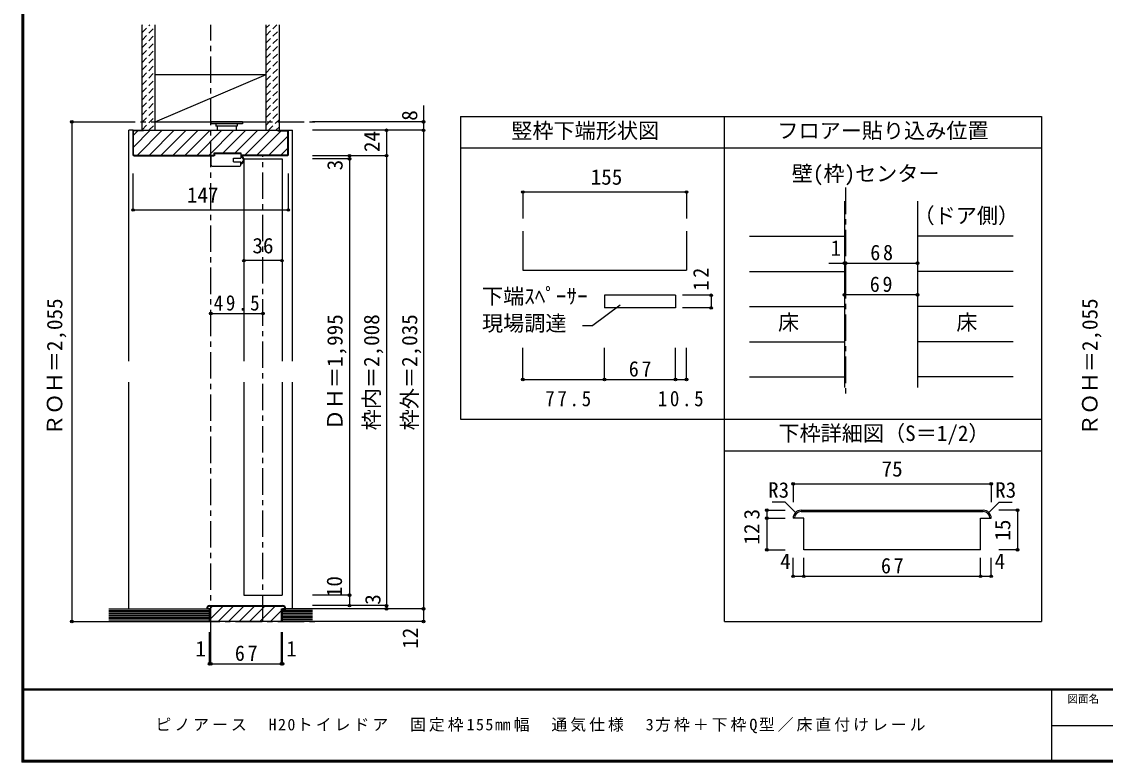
# Model space of a CAD drawing. Units: millimetres at full size, sheet at 1:5, with parts at other scales. Extents: x -973 to 977, y -718 to 696.
# Drawn here: x -973 to 53, y -701 to 0 of the extents above; entities that cross this region are included whole.
import ezdxf
from ezdxf.enums import TextEntityAlignment as Align

# ---------------------------------------------------------------- set-up
doc = ezdxf.new("R2010")
doc.units = ezdxf.units.MM
doc.header["$LTSCALE"] = 5
doc.header["$PDMODE"] = 32
doc.header["$PDSIZE"] = 2.5
doc.linetypes.add('CHAIN1', pattern=[8, 5, -1, 1, -1])
doc.linetypes.add('DASHED1', pattern=[1.8, 1.2, -0.6])
for name, color, linetype in [('0-0_補助線', 7, 'Continuous'), ('0-1_通り芯', 4, 'CHAIN1'), ('0-3_仕上げ', 7, 'Continuous'), ('0-4_枠', 3, 'Continuous'), ('0-6_扉', 6, 'Continuous'), ('0-7_金物', 7, 'Continuous'), ('0-A_文字', 3, 'Continuous'), ('0-B_寸法', 7, 'Continuous'), ('0-C_ハッチ', 4, 'DASHED1'), ('1-4_枠', 3, 'Continuous'), ('1-B_寸法', 7, 'Continuous'), ('F-1_枠', 6, 'Continuous'), ('F-A_文字', 7, 'Continuous')]:
    doc.layers.add(name, color=color, linetype=linetype)
doc.styles.add('ＭＳ ゴシック', font='')
doc.styles.get('ＭＳ ゴシック').set_extended_font_data('MS Gothic')

# ---------------------------------------------------------------- blocks, each defined once
blk = doc.blocks.new('04')
at = {"layer": '0-0_補助線'}
for p, q in [((-6.847, 15.914), (-6.847, -10.086)), ((-5.847, 16.914), (3.153, 16.914)), ((4.953, -11.086), (4.953, 13.914)), ((-2.747, -4.086), (-2.747, -11.086)), ((-5.847, -11.086), (-2.747, -11.086)), ((4.953, -11.086), (0.653, -11.086))]:
    blk.add_line(p, q, dxfattribs=at)
for points in [[(4.953, 13.914), (3.153, 13.914), (3.153, 16.914)], [(-2.747, -4.086), (0.653, -4.086), (0.653, -11.086)]]:
    blk.add_lwpolyline(points, dxfattribs=at)
for centre, radius, start, end in [((-5.847, 15.914), 1, 90, 180), ((-5.847, -10.086), 1, 180, 270), ((-0.812, -9.605), 4.487, 199.27145, 340.72856), ((-0.812, -9.605), 3.887, 202.39487, 337.60513)]:
    blk.add_arc(centre, radius, start, end, dxfattribs=at)

msp = doc.modelspace()

# ---------------------------------------------------------------- linework, layer by layer
at = {"layer": '0-0_補助線', "color": 3}
for p, q in [((-765.403, -126.5), (-765.403, -124.233)), ((-498.997, -197.826), (-498.997, -234.786)), ((-343.997, -197.826), (-343.997, -234.786)), ((-498.997, -234.786), (-343.997, -234.786))]:
    msp.add_line(p, q, dxfattribs=at)
at = {"layer": '0-0_補助線', "color": 4}
for p, q in [((-498.997, -160.894), (-498.997, -185.894)), ((-343.997, -160.894), (-498.997, -160.894)), ((-343.997, -160.894), (-343.997, -185.894)), ((-320.607, -258.695), (-347.688, -258.695)), ((-320.607, -258.695), (-320.607, -270.695)), ((-320.607, -270.695), (-347.688, -270.695)), ((-498.997, -338.343), (-498.997, -308.335)), ((-421.497, -338.343), (-421.497, -308.335)), ((-354.497, -338.343), (-354.497, -308.335)), ((-343.997, -338.343), (-343.997, -308.335)), ((-498.997, -338.343), (-421.497, -338.343)), ((-421.497, -338.343), (-354.497, -338.343)), ((-354.497, -338.343), (-343.997, -338.343))]:
    msp.add_line(p, q, dxfattribs=at)
at = {"layer": '0-0_補助線'}
for p, q in [((-421.497, -258.695), (-421.497, -270.695)), ((-354.497, -258.695), (-421.497, -258.695)), ((-354.497, -258.695), (-354.497, -270.695)), ((-406.842, -267.9), (-432.642, -287.249)), ((-354.497, -270.695), (-421.497, -270.695)), ((-442.487, -287.249), (-432.642, -287.249))]:
    msp.add_line(p, q, dxfattribs=at)
at = {"layer": '0-0_補助線', "color": 3}
msp.add_lwpolyline([(-765.403, -124.233), (-791.403, -124.233), (-791.403, -126.5)], dxfattribs=at)
at = {"layer": '0-0_補助線'}
for p in [(-498.997, -160.894), (-343.997, -160.894), (-320.607, -258.695), (-320.607, -270.695), (-498.997, -338.343), (-421.497, -338.343), (-354.497, -338.343), (-343.997, -338.343)]:
    msp.add_point(p, dxfattribs=at)
at = {"layer": '0-1_通り芯'}
for p, q in [((-794.398, -577.5), (-794.398, -2.5)), ((-890.833, -94.5), (-695.606, -94.5)), ((-744.898, -567.5), (-744.898, -126.5)), ((-193.367, -156.725), (-193.367, -355.75)), ((-890.833, -567.5), (-695.606, -567.5))]:
    msp.add_line(p, q, dxfattribs=at)
at = {"layer": '0-3_仕上げ', "color": 2}
for p, q in [((-859.398, -102.5), (-859.398, -2.5)), ((-846.898, -102.5), (-846.898, -2.5)), ((-741.898, -102.5), (-741.898, -2.5)), ((-729.398, -102.5), (-729.398, -2.5)), ((-890.833, -555.5), (-795.398, -555.5)), ((-795.398, -567.5), (-795.398, -555.5)), ((-726.398, -567.5), (-726.398, -555.5)), ((-697.964, -555.5), (-726.398, -555.5)), ((-890.833, -567.5), (-795.398, -567.5)), ((-697.964, -567.5), (-726.398, -567.5))]:
    msp.add_line(p, q, dxfattribs=at)
at = {"layer": '0-3_仕上げ'}
for p, q in [((-846.898, -94.5), (-741.898, -49.5)), ((-890.833, -557), (-795.398, -557)), ((-890.833, -558.5), (-795.398, -558.5)), ((-890.833, -560), (-795.398, -560)), ((-890.833, -561.5), (-795.398, -561.5)), ((-890.833, -563), (-795.398, -563)), ((-697.964, -557), (-726.398, -557)), ((-697.964, -558.5), (-726.398, -558.5)), ((-697.964, -560), (-726.398, -560)), ((-697.964, -561.5), (-726.398, -561.5)), ((-697.964, -563), (-726.398, -563)), ((-890.833, -564.5), (-795.398, -564.5)), ((-890.833, -566), (-795.398, -566)), ((-697.964, -564.5), (-726.398, -564.5)), ((-697.964, -566), (-726.398, -566))]:
    msp.add_line(p, q, dxfattribs=at)
at = {"layer": '0-3_仕上げ', "color": 3}
for p, q in [((-846.898, -49.5), (-741.898, -49.5)), ((-846.898, -94.5), (-741.898, -94.5))]:
    msp.add_line(p, q, dxfattribs=at)
at = {"layer": '0-3_仕上げ', "color": 4}
for p, q in [((-284.343, -202.801), (-194.367, -202.801)), ((-34.862, -202.801), (-125.367, -202.801)), ((-284.343, -236.103), (-194.367, -236.103)), ((-34.862, -236.103), (-125.367, -236.103)), ((-284.343, -269.404), (-194.367, -269.404)), ((-34.862, -269.404), (-125.367, -269.404)), ((-284.343, -302.706), (-194.367, -302.706)), ((-34.862, -302.706), (-125.367, -302.706)), ((-284.343, -336.007), (-194.367, -336.007)), ((-34.862, -336.007), (-125.367, -336.007))]:
    msp.add_line(p, q, dxfattribs=at)
at = {"layer": '0-4_枠', "color": 4}
for p, q in [((-867.898, -102.5), (-871.898, -102.5)), ((-871.898, -321), (-871.898, -102.5)), ((-867.898, -102.5), (-871.898, -102.5)), ((-720.898, -102.5), (-716.898, -102.5)), ((-720.898, -102.5), (-716.898, -102.5)), ((-716.898, -321), (-716.898, -102.5)), ((-871.898, -555.5), (-871.898, -341)), ((-716.898, -555.5), (-716.898, -341))]:
    msp.add_line(p, q, dxfattribs=at)
at = {"layer": '0-4_枠'}
for p, q in [((-867.898, -102.5), (-720.898, -102.5)), ((-867.898, -102.5), (-720.898, -102.5)), ((-857.898, -102.5), (-857.898, -103)), ((-730.898, -103), (-730.898, -102.5)), ((-867.399, -125.586), (-867.399, -103)), ((-857.898, -103), (-867.399, -103)), ((-730.898, -103), (-721.398, -103)), ((-721.398, -125.586), (-721.398, -103)), ((-866.984, -126), (-867.399, -125.586)), ((-867.191, -126.5), (-791.403, -126.5)), ((-866.984, -126), (-791.403, -126)), ((-721.813, -126), (-765.403, -126)), ((-721.606, -126.5), (-765.403, -126.5)), ((-721.813, -126), (-721.398, -125.586)), ((-194.367, -169.5), (-194.367, -346.007)), ((-125.367, -169.5), (-125.367, -346.007)), ((-795.398, -552.5), (-726.398, -552.5)), ((-795.398, -553), (-726.398, -553)), ((-794.398, -555.5), (-798.398, -555.5)), ((-794.398, -567.5), (-794.398, -555.5)), ((-727.398, -567.5), (-794.398, -567.5))]:
    msp.add_line(p, q, dxfattribs=at)
for points in [[(-867.191, -126.5), (-867.898, -125.793), (-867.898, -102.5)], [(-721.606, -126.5), (-720.898, -125.793), (-720.898, -102.5)], [(-727.398, -567.5), (-727.398, -555.5), (-723.398, -555.5)]]:
    msp.add_lwpolyline(points, dxfattribs=at)
for centre, radius, start, end in [((-795.398, -555.5), 3, 90, 180), ((-795.398, -555.5), 2.5, 90, 180), ((-726.398, -555.5), 3, 0, 90), ((-726.398, -555.5), 2.5, 0, 90)]:
    msp.add_arc(centre, radius, start, end, dxfattribs=at)
at = {"layer": '0-6_扉'}
for p, q in [((-762.898, -129.5), (-726.898, -129.5)), ((-762.898, -129.5), (-762.898, -321)), ((-726.898, -129.5), (-726.898, -321)), ((-762.898, -341), (-762.898, -542.5)), ((-726.898, -341), (-726.898, -542.5)), ((-762.898, -542.5), (-726.898, -542.5))]:
    msp.add_line(p, q, dxfattribs=at)
at = {"layer": '0-7_金物'}
for p, q in [((-794.398, -94.5), (-794.398, -96.5)), ((-764.398, -94.5), (-794.398, -94.5)), ((-764.398, -96.5), (-794.398, -96.5)), ((-789.398, -96.5), (-789.398, -98.5)), ((-769.398, -98.5), (-789.398, -98.5)), ((-788.398, -98.5), (-788.398, -102.5)), ((-770.398, -98.5), (-770.398, -102.5)), ((-769.398, -96.5), (-769.398, -98.5)), ((-764.398, -94.5), (-764.398, -96.5))]:
    msp.add_line(p, q, dxfattribs=at)
at = {"layer": '0-A_文字'}
for p, q in [((-557.964, -89.5), (-307.964, -89.5)), ((-307.964, -567.5), (-307.964, -89.5)), ((-307.964, -89.5), (-7.964, -89.5)), ((-7.964, -89.5), (-7.964, -567.5)), ((-307.964, -119.5), (-557.964, -119.5)), ((-7.964, -119.5), (-307.964, -119.5)), ((-307.964, -376.007), (-7.964, -376.007)), ((-307.964, -406.007), (-7.964, -406.007)), ((-307.964, -567.5), (-7.964, -567.5))]:
    msp.add_line(p, q, dxfattribs=at)
msp.add_lwpolyline([(-557.964, -89.5), (-557.964, -376.007), (-307.964, -376.007)], dxfattribs=at)
at = {"layer": '0-B_寸法', "color": 4}
for p, q in [((-592.964, -78.907), (-592.964, -567.5)), ((-925.833, -94.5), (-890.833, -94.5)), ((-925.833, -94.5), (-925.833, -567.5)), ((-592.964, -94.5), (-697.964, -94.5)), ((-592.964, -102.5), (-697.964, -102.5)), ((-592.964, -102.5), (-697.964, -102.5)), ((-627.964, -102.5), (-627.964, -555.5)), ((-627.964, -126.5), (-697.964, -126.5)), ((-662.964, -129.5), (-697.964, -129.5)), ((-662.964, -126.5), (-662.964, -552.5)), ((-867.898, -177.922), (-867.898, -143.4)), ((-720.898, -177.922), (-720.898, -143.4)), ((-867.898, -177.922), (-720.898, -177.922)), ((-726.898, -225.882), (-762.898, -225.882)), ((-209.277, -228.19), (-193.367, -228.19)), ((-194.367, -228.19), (-194.367, -258.19)), ((-193.367, -228.19), (-193.367, -258.19)), ((-193.367, -228.19), (-125.367, -228.19)), ((-125.367, -258.19), (-194.367, -258.19)), ((-794.398, -275.882), (-744.898, -275.882)), ((-662.964, -542.5), (-697.964, -542.5)), ((-627.964, -552.5), (-697.964, -552.5)), ((-592.964, -555.5), (-697.964, -555.5)), ((-925.833, -567.5), (-890.833, -567.5)), ((-592.964, -567.5), (-697.964, -567.5)), ((-795.398, -607.5), (-795.398, -577.5)), ((-794.398, -607.5), (-794.398, -577.5)), ((-727.398, -607.5), (-727.398, -577.5)), ((-726.398, -607.5), (-726.398, -577.5)), ((-795.398, -607.5), (-794.398, -607.5)), ((-794.398, -607.5), (-727.398, -607.5)), ((-727.398, -607.5), (-726.398, -607.5))]:
    msp.add_line(p, q, dxfattribs=at)
at = {"layer": '0-B_寸法'}
for p in [(-925.833, -94.5), (-627.964, -102.5), (-592.964, -94.5), (-592.964, -102.5), (-592.964, -102.5), (-662.964, -126.5), (-662.964, -129.5), (-627.964, -126.5), (-867.898, -177.922), (-720.898, -177.922), (-762.898, -225.882), (-726.898, -225.882), (-194.367, -228.19), (-193.367, -228.19), (-125.367, -228.19), (-194.367, -258.19), (-125.367, -258.19), (-794.398, -275.882), (-744.898, -275.882), (-662.964, -542.5), (-662.964, -552.5), (-627.964, -552.5), (-627.964, -555.5), (-592.964, -555.5), (-925.833, -567.5), (-592.964, -567.5), (-795.398, -607.5), (-794.398, -607.5), (-727.398, -607.5), (-726.398, -607.5)]:
    msp.add_point(p, dxfattribs=at)
at = {"layer": '0-C_ハッチ'}
for p, q in [((-859.398, -2.898), (-859.001, -2.5)), ((-859.398, -9.969), (-851.93, -2.5)), ((-859.398, -17.04), (-846.898, -4.54)), ((-741.898, -12.677), (-731.722, -2.5)), ((-741.898, -5.606), (-738.793, -2.5)), ((-741.898, -19.748), (-729.398, -7.248)), ((-859.398, -24.111), (-846.898, -11.611)), ((-859.398, -31.182), (-846.898, -18.682)), ((-741.898, -26.819), (-729.398, -14.319)), ((-859.398, -38.253), (-846.898, -25.753)), ((-741.898, -33.89), (-729.398, -21.39)), ((-741.898, -40.961), (-729.398, -28.461)), ((-859.398, -45.324), (-846.898, -32.824)), ((-859.398, -52.395), (-846.898, -39.895)), ((-741.898, -48.032), (-729.398, -35.532)), ((-859.398, -59.466), (-846.898, -46.966)), ((-741.898, -55.103), (-729.398, -42.603)), ((-741.898, -62.174), (-729.398, -49.674)), ((-859.398, -66.537), (-846.898, -54.037)), ((-859.398, -73.608), (-846.898, -61.108)), ((-741.898, -69.246), (-729.398, -56.746)), ((-859.398, -80.679), (-846.898, -68.179)), ((-741.898, -76.317), (-729.398, -63.817)), ((-741.898, -83.388), (-729.398, -70.888)), ((-859.398, -87.751), (-846.898, -75.251)), ((-741.898, -90.459), (-729.398, -77.959)), ((-859.398, -94.822), (-846.898, -82.322)), ((-859.398, -101.893), (-846.898, -89.393)), ((-741.898, -97.53), (-729.398, -85.03)), ((-739.798, -102.5), (-729.398, -92.101)), ((-852.935, -102.5), (-846.898, -96.464)), ((-732.727, -102.5), (-729.398, -99.172))]:
    msp.add_line(p, q, dxfattribs=at)
at = {"layer": '0-C_ハッチ', "linetype": 'Continuous'}
for p, q in [((-867.399, -118.306), (-851.593, -102.5)), ((-863.779, -126), (-840.279, -102.5)), ((-852.465, -126), (-828.965, -102.5)), ((-841.151, -126), (-817.651, -102.5)), ((-829.838, -126), (-806.338, -102.5)), ((-818.524, -126), (-795.024, -102.5)), ((-807.21, -126), (-783.71, -102.5)), ((-795.896, -126), (-772.396, -102.5)), ((-782.816, -124.233), (-761.083, -102.5)), ((-771.502, -124.233), (-749.769, -102.5)), ((-761.955, -126), (-738.455, -102.5)), ((-867.399, -106.992), (-863.406, -103)), ((-750.641, -126), (-727.641, -103)), ((-739.328, -126), (-721.398, -108.071)), ((-728.014, -126), (-721.398, -119.385)), ((-795.134, -555.5), (-792.634, -553)), ((-794.398, -564.664), (-782.734, -553)), ((-787.335, -567.5), (-772.835, -553)), ((-777.435, -567.5), (-762.935, -553)), ((-767.536, -567.5), (-753.036, -553)), ((-757.636, -567.5), (-743.136, -553)), ((-747.737, -567.5), (-733.237, -553)), ((-737.837, -567.5), (-727.398, -557.061))]:
    msp.add_line(p, q, dxfattribs=at)
at = {"layer": '1-4_枠'}
for p, q in [((-233.031, -469.688), (-243.031, -469.688)), ((-235.531, -462.188), (-63.031, -462.188)), ((-235.531, -463.438), (-63.031, -463.438)), ((-233.031, -499.688), (-233.031, -469.688)), ((-65.531, -469.688), (-55.531, -469.688)), ((-65.531, -499.688), (-65.531, -469.688)), ((-65.531, -499.688), (-233.031, -499.688))]:
    msp.add_line(p, q, dxfattribs=at)
for centre, radius, start, end in [((-235.531, -469.688), 7.5, 90, 180), ((-235.531, -469.688), 6.25, 90, 180), ((-63.031, -469.688), 7.5, 0, 90), ((-63.031, -469.688), 6.25, 0, 90)]:
    msp.add_arc(centre, radius, start, end, dxfattribs=at)
at = {"layer": '1-B_寸法', "color": 4}
for p, q in [((-243.031, -437.188), (-243.031, -454.688)), ((-243.031, -437.188), (-55.531, -437.188)), ((-55.531, -437.188), (-55.531, -454.688)), ((-250.531, -454.688), (-263.031, -454.688)), ((-240.835, -464.385), (-250.531, -454.688)), ((-57.728, -464.385), (-48.031, -454.688)), ((-48.031, -454.688), (-35.531, -454.688)), ((-268.031, -462.188), (-250.531, -462.188)), ((-268.031, -469.688), (-250.531, -469.688)), ((-30.531, -462.188), (-48.244, -462.188)), ((-30.531, -462.188), (-30.531, -499.688)), ((-30.531, -499.688), (-48.244, -499.688)), ((-243.031, -524.688), (-243.031, -507.188)), ((-233.031, -524.688), (-233.031, -507.188)), ((-65.531, -524.688), (-65.531, -507.188)), ((-55.531, -524.688), (-55.531, -507.188)), ((-243.031, -524.688), (-55.531, -524.688))]:
    msp.add_line(p, q, dxfattribs=at)
msp.add_lwpolyline([(-268.031, -462.188), (-268.031, -499.688), (-250.531, -499.688)], dxfattribs=at)
at = {"layer": '1-B_寸法'}
for p in [(-243.031, -437.188), (-55.531, -437.188), (-268.031, -462.188), (-30.531, -462.188), (-268.031, -469.688), (-268.031, -499.688), (-30.531, -499.688), (-243.031, -524.688), (-233.031, -524.688), (-65.531, -524.688), (-55.531, -524.688)]:
    msp.add_point(p, dxfattribs=at)
at = {"layer": 'F-1_枠'}
for p, q in [((-973.347, 695.833), (-973.347, -700.833)), ((-972.514, 695.833), (-972.514, -700.833)), ((-971.68, 695.833), (-971.68, -700.833)), ((976.653, -631.667), (-973.347, -631.667)), ((976.653, -632.5), (-973.347, -632.5)), ((1.653, -632.5), (1.653, -699.167)), ((1.653, -665.833), (974.986, -665.834)), ((976.653, -699.167), (-973.347, -699.167)), ((976.653, -700), (-973.347, -700)), ((976.653, -700.833), (-973.347, -700.833))]:
    msp.add_line(p, q, dxfattribs=at)

# ---------------------------------------------------------------- block references
at = {"layer": '0-0_補助線', "rotation": 90}
msp.add_blockref('04', (-776.989, -129.653), dxfattribs=at)

# ---------------------------------------------------------------- texts
at = {"layer": '0-0_補助線', "style": 'ＭＳ ゴシック'}
for s, p in [('155', (-434.681, -158.394)), ('下端ｽﾍﾟｰｻｰ', (-537.578, -271.298)), ('現場調達', (-537.578, -296.893))]:
    msp.add_text(s, height=14.66, dxfattribs=at).set_placement(p, align=Align.BOTTOM_LEFT)
at = {"layer": '0-0_補助線', "insert": (-323.107, -254.122), "char_height": 14.66, "attachment_point": 7, "rotation": 90, "style": 'ＭＳ ゴシック'}
msp.add_mtext('\\T1.27;\\W0.95;12', dxfattribs=at)
at = {"layer": '0-0_補助線', "char_height": 14.66, "attachment_point": 7, "style": 'ＭＳ ゴシック'}
for s, insert in [('\\T1.27;\\W0.95;67', (-398.622, -335.843)), ('\\T1.28;\\W0.9;77.5', (-477.694, -363.969)), ('\\T1.28;\\W0.9;10.5', (-371.222, -363.969))]:
    msp.add_mtext(s, dxfattribs=dict(at, insert=insert))
at = {"layer": '0-A_文字', "color": 7, "style": 'ＭＳ ゴシック'}
for s, p in [('竪枠下端形状図', (-509.839, -114.5)), ('フロアー貼り込み位置', (-257.964, -114.5)), ('壁(枠)センター', (-244.343, -155.091)), ('（ドア側）', (-129.112, -194.895)), ('床', (-257.316, -296.055)), ('床', (-88.517, -296.055)), ('下枠詳細図（S＝1/2）', (-256.973, -401.007))]:
    msp.add_text(s, height=14.66, dxfattribs=at).set_placement(p, align=Align.BOTTOM_LEFT)
at = {"layer": '0-B_寸法', "style": 'ＭＳ ゴシック'}
for s, p in [('8', (-594.448, -93.45)), ('24', (-630.18, -123.071)), ('3', (-665.127, -140.385)), ('ＲＯＨ＝2,055', (-930.474, -391.5)), ('ＲＯＨ＝2,055', (49.512, -391.5)), ('ＤＨ＝1,995', (-665.144, -386.5)), ('枠内＝2,008', (-630.464, -386.5)), ('枠外＝2,035', (-594.449, -386.5)), ('10', (-665.672, -544.465)), ('3', (-629.248, -551.65)), ('12', (-593.788, -593.332))]:
    msp.add_text(s, height=14.66, rotation=90, dxfattribs=at).set_placement(p, align=Align.BOTTOM_LEFT)
for s, p in [('147', (-816.898, -175.422)), ('36', (-754.898, -223.382)), ('1', (-207.624, -225.69)), ('1', (-808.898, -605)), ('1', (-722.898, -605))]:
    msp.add_text(s, height=14.66, dxfattribs=at).set_placement(p, align=Align.BOTTOM_LEFT)
at = {"layer": '0-B_寸法', "char_height": 14.66, "attachment_point": 7, "style": 'ＭＳ ゴシック'}
for s, insert in [('\\T1.27;\\W0.95;68', (-169.992, -225.69)), ('\\T1.27;\\W0.95;69', (-170.492, -255.69)), ('\\T1.28;\\W0.9;49.5', (-791.523, -273.382)), ('\\T1.27;\\W0.95;67', (-771.523, -605))]:
    msp.add_mtext(s, dxfattribs=dict(at, insert=insert))
at = {"layer": '1-B_寸法', "style": 'ＭＳ ゴシック'}
for s, p in [('75', (-159.281, -434.688)), ('R3', (-266.781, -454.688)), ('R3', (-51.781, -454.688)), ('4', (-255.319, -522.188)), ('4', (-52.343, -522.188))]:
    msp.add_text(s, height=14.66, dxfattribs=at).set_placement(p, align=Align.BOTTOM_LEFT)
for s, p in [('3', (-270.531, -470.938)), ('12', (-270.531, -494.688)), ('15', (-33.031, -490.938))]:
    msp.add_text(s, height=14.66, rotation=90, dxfattribs=at).set_placement(p, align=Align.BOTTOM_LEFT)
at = {"layer": '1-B_寸法', "insert": (-159.906, -522.188), "char_height": 14.66, "attachment_point": 7, "style": 'ＭＳ ゴシック'}
msp.add_mtext('\\T1.27;\\W0.95;67', dxfattribs=at)
at = {"layer": 'F-A_文字', "style": 'ＭＳ ゴシック'}
msp.add_text('図面名', height=7.331, dxfattribs=at).set_placement((16.653, -646.667), align=Align.BOTTOM_LEFT)
at = {"layer": 'F-A_文字', "insert": (-846.68, -673.333), "char_height": 11, "attachment_point": 7, "style": 'ＭＳ ゴシック'}
msp.add_mtext('\\T1.19;ピノアース\u3000H20トイレドア\u3000固定枠155㎜幅\u3000通気仕様\u30003方枠＋下枠Q型／床直付けレール', dxfattribs=at)

doc.saveas('drawing.dxf')
